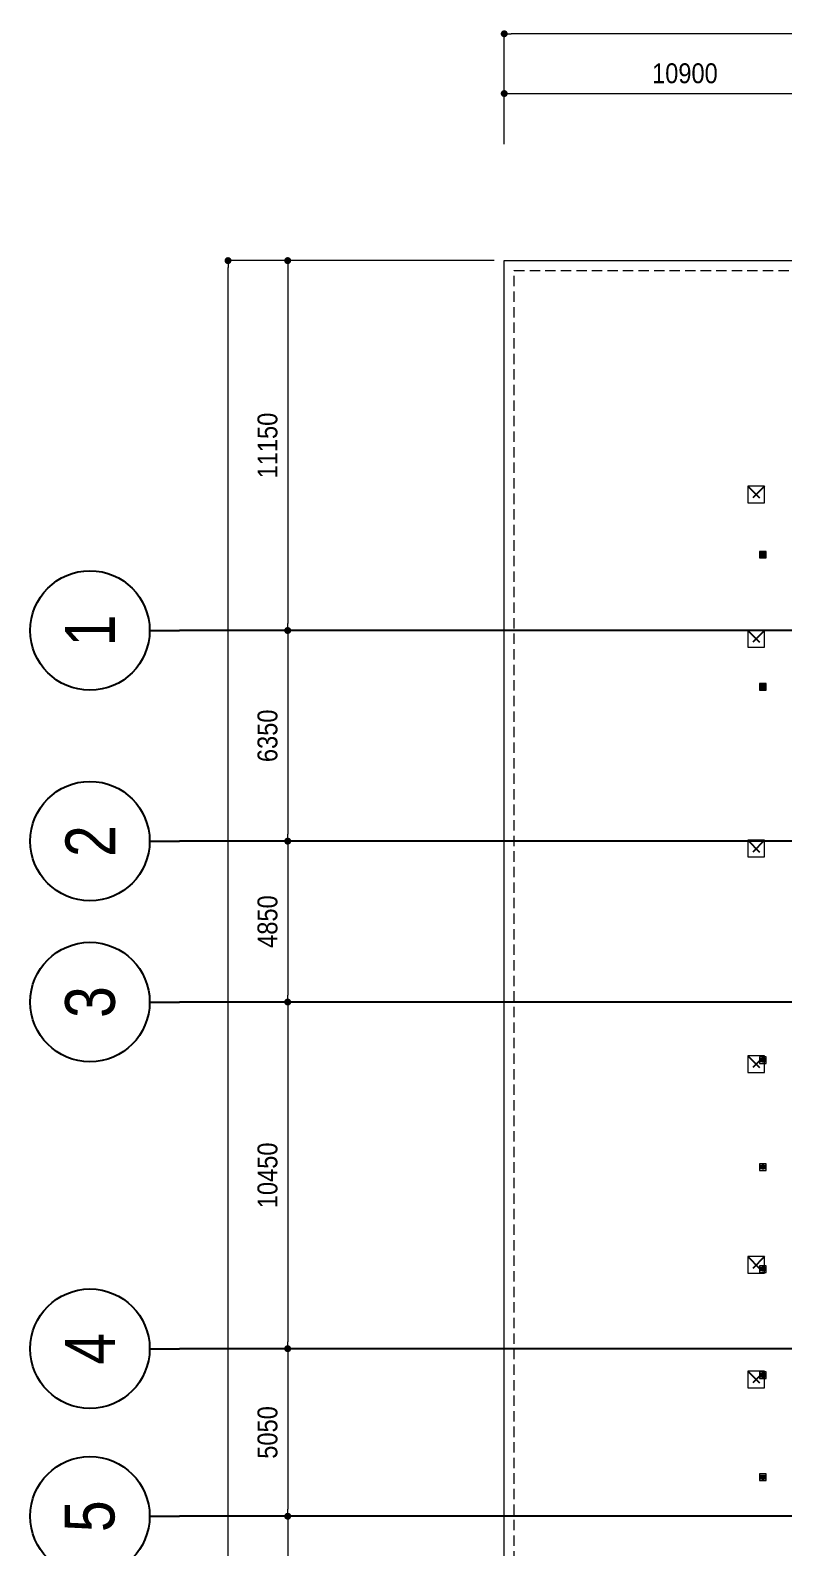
# Model space of a CAD drawing. Header units: millimetres. Extents: x -25197 to 555828, y -17247 to 174153.
# Drawn here: x 368139 to 390836, y 124632 to 170342 of the extents above; entities that cross this region are included whole.
import ezdxf
from ezdxf.enums import TextEntityAlignment as Align

# ---------------------------------------------------------------- set-up
doc = ezdxf.new("R2010")
doc.units = ezdxf.units.MM
doc.header["$LTSCALE"] = 250
for name, pattern in [('CHG_XX_Cot_Tang 1$0$CENTER', [20.2, 12.7, -2.5, 2.5, -2.5]), ('CHG_XX_Cot_Tang 1$0$CENTER2', [28.575, 19.05, -3.175, 3.175, -3.175]), ('CHG_XX_Cot_Tang 1$0$HIDDEN', [0.375, 0.25, -0.125]), ('CHG_XX_Cot_Tang 1$0$MB_Luoi truc$0$HTT Hidden 21', [3, 2, -1]), ('CHG_XX_Luoi truc$0$MB_Luoi truc$0$Center101', [13, 10, -1, 1, -1])]:
    doc.linetypes.add(name, pattern=pattern)
for name, color, linetype in [("CHG_XX_Cot_Tang 1$0$'S_Concrete_Center_1", 8, 'CHG_XX_Cot_Tang 1$0$CENTER2'), ("CHG_XX_Cot_Tang 1$0$'S_Steel_ Bold", 8, 'Continuous'), ('CHG_XX_Cot_Tang 1$0$cot 500 dung +850', 1, 'Continuous'), ('CHG_XX_Luoi truc$0$Grid', 34, 'Continuous'), ('CHG_XX_Luoi truc$0$Grid Line', 8, 'CHG_XX_Luoi truc$0$MB_Luoi truc$0$Center101')]:
    doc.layers.add(name, color=color, linetype=linetype)
for name, color, linetype, lineweight in [("CHG_XX_Cot_Tang 1$0$'S_Steel_Cont_2 Normal", 2, 'Continuous', 25), ("CHG_XX_Cot_Tang 1$0$'S_Steel_Cont_2 Normal_Plate", 150, 'Continuous', 15), ('CHG_XX_Cot_Tang 1$0$Cot thep', 51, 'Continuous', 15), ('CHG_XX_Cot_Tang 1$0$MB_Luoi truc$0$Dim 300', 1, 'Continuous', 5), ('CHG_XX_Cot_Tang 1$0$Net thay Tuong', 3, 'Continuous', 20), ('CHG_XX_Cot_Tang 1$0$NS-Pier', 150, 'Continuous', 9), ('CHG_XX_Cot_Tang 1$0$S_Concrete_Cont_2 Normal', 2, 'Continuous', 13), ('Net cat Tuong', 4, 'Continuous', 9)]:
    doc.layers.add(name, color=color, linetype=linetype, lineweight=lineweight)
doc.styles.add('CHG_XX_Cot_Tang 1$0$MB_Luoi truc$0$Arial_C', font='arial.ttf', dxfattribs={"width": 0.85})
doc.styles.add('CHG_XX_Luoi truc$0$MB_Luoi truc$0$Grid A-F$0$VNI-HelveCB', font='VHELVCB_0.TTF')
doc.dimstyles.new('CHG_XX_Cot_Tang 1$0$MB_Luoi truc$0$Dim 300 (A1-A2)', dxfattribs={"dimscale": 300, "dimtxt": 2, "dimasz": 0.7, "dimexe": 0, "dimexo": 1, "dimgap": 1, "dimtad": 1, "dimdec": 0, "dimzin": 12, "dimdsep": 46, "dimtxsty": 'CHG_XX_Cot_Tang 1$0$MB_Luoi truc$0$Arial_C', "dimblk": 'CHG_XX_Cot_Tang 1$0$MB_Luoi truc$0$_Dot', "dimcen": 1, "dimclrd": 256, "dimclre": 256, "dimclrt": 3, "dimadec": 0, "dimazin": 0, "dimtfac": 1, "dimtdec": 0, "dimtix": 1, "dimtmove": 2, "dimatfit": 3, "dimldrblk": 'CHG_XX_Cot_Tang 1$0$MB_Luoi truc$0$HTT Arrow 30', "dimfxl": 1, "dimtolj": 1, "dimtzin": 0, "dimarcsym": 0})

# ---------------------------------------------------------------- blocks, each defined once
blk = doc.blocks.new('*U2171')
at = {"layer": 'CHG_XX_Luoi truc$0$Grid', "lineweight": -2}
blk.add_line((0, 441), (0, 438), dxfattribs=at)
blk.add_circle((0, 447), 6, dxfattribs=at)
at = {"layer": 'CHG_XX_Luoi truc$0$Grid Line'}
blk.add_line((0, 0), (0, 438), dxfattribs=at)
at = {"layer": 'CHG_XX_Luoi truc$0$Grid', "lineweight": -2, "style": 'CHG_XX_Luoi truc$0$MB_Luoi truc$0$Grid A-F$0$VNI-HelveCB'}
for tag, p in [('GRIDSUB', (0, 447)), ('GRID', (0, -9))]:
    blk.add_attdef(tag, text='', height=5, dxfattribs=at).set_placement(p, align=Align.MIDDLE)
blk = doc.blocks.new('CHG_XX_Luoi truc')
at = {"layer": 'CHG_XX_Luoi truc$0$Grid'}
ref = blk.add_blockref('*U2171', (110703, 152250), dxfattribs=dict(at, xscale=300.0000000000013, yscale=300.0000000000013, zscale=300.0000000000013, rotation=90))
ref.add_attrib('GRIDSUB', '1', dxfattribs={"lineweight": -2, "height": 1500, "rotation": 90, "style": 'CHG_XX_Luoi truc$0$MB_Luoi truc$0$Grid A-F$0$VNI-HelveCB'}).set_placement((-23397, 152250), align=Align.MIDDLE)
ref = blk.add_blockref('*U2171', (110703, 145900), dxfattribs=dict(at, xscale=300.0000000000013, yscale=300.0000000000013, zscale=300.0000000000013, rotation=90))
ref.add_attrib('GRIDSUB', '2', dxfattribs={"lineweight": -2, "height": 1500, "rotation": 90, "style": 'CHG_XX_Luoi truc$0$MB_Luoi truc$0$Grid A-F$0$VNI-HelveCB'}).set_placement((-23397, 145900), align=Align.MIDDLE)
ref = blk.add_blockref('*U2171', (110703, 141050), dxfattribs=dict(at, xscale=300.0000000000013, yscale=300.0000000000013, zscale=300.0000000000013, rotation=90))
ref.add_attrib('GRIDSUB', '3', dxfattribs={"lineweight": -2, "height": 1500, "rotation": 90, "style": 'CHG_XX_Luoi truc$0$MB_Luoi truc$0$Grid A-F$0$VNI-HelveCB'}).set_placement((-23397, 141050), align=Align.MIDDLE)
ref = blk.add_blockref('*U2171', (110703, 130600), dxfattribs=dict(at, xscale=300.0000000000013, yscale=300.0000000000013, zscale=300.0000000000013, rotation=90))
ref.add_attrib('GRIDSUB', '4', dxfattribs={"lineweight": -2, "height": 1500, "rotation": 90, "style": 'CHG_XX_Luoi truc$0$MB_Luoi truc$0$Grid A-F$0$VNI-HelveCB'}).set_placement((-23397, 130600), align=Align.MIDDLE)
ref = blk.add_blockref('*U2171', (110703, 125550), dxfattribs=dict(at, xscale=300.0000000000013, yscale=300.0000000000013, zscale=300.0000000000013, rotation=90))
ref.add_attrib('GRIDSUB', '5', dxfattribs={"lineweight": -2, "height": 1500, "rotation": 90, "style": 'CHG_XX_Luoi truc$0$MB_Luoi truc$0$Grid A-F$0$VNI-HelveCB'}).set_placement((-23397, 125550), align=Align.MIDDLE)
blk = doc.blocks.new('CHG_XX_Cot_Tang 1$0$MB_Luoi truc$0$_Dot')
at = {"color": 0, "linetype": 'ByBlock', "lineweight": -2}
blk.add_line((-0.5, 0), (-1, 0), dxfattribs=at)
at = {"color": 0, "linetype": 'ByBlock', "const_width": 0.5}
blk.add_lwpolyline([(-0.25, 0, 1), (0.25, 0, 1)], format="xyb", close=True, dxfattribs=at)
blk = doc.blocks.new('*D2243')
at = {"layer": 'CHG_XX_Cot_Tang 1$0$MB_Luoi truc$0$Dim 300', "lineweight": -2, "transparency": 16777216}
for p, q in [((-10900, 166908), (-10900, 168437)), ((-10690, 168437), (-210, 168437)), ((0, 166908), (0, 168437))]:
    blk.add_line(p, q, dxfattribs=at)
at = {"layer": 'Defpoints', "color": 0, "transparency": 16777216}
for p in [(0, 168437), (-10900, 166608), (0, 166608)]:
    blk.add_point(p, dxfattribs=at)
at = {"layer": 'CHG_XX_Cot_Tang 1$0$MB_Luoi truc$0$Dim 300', "lineweight": -2, "transparency": 16777216, "xscale": 210, "yscale": 210, "zscale": 210, "rotation": 180}
blk.add_blockref('CHG_XX_Cot_Tang 1$0$MB_Luoi truc$0$_Dot', (-10900, 168437), dxfattribs=at)
at = {"layer": 'CHG_XX_Cot_Tang 1$0$MB_Luoi truc$0$Dim 300', "lineweight": -2, "transparency": 16777216, "xscale": 210, "yscale": 210, "zscale": 210}
blk.add_blockref('CHG_XX_Cot_Tang 1$0$MB_Luoi truc$0$_Dot', (0, 168437), dxfattribs=at)
at = {"layer": 'CHG_XX_Cot_Tang 1$0$MB_Luoi truc$0$Dim 300', "color": 3, "transparency": 16777216, "insert": (-5450, 169043), "char_height": 600, "attachment_point": 5, "style": 'CHG_XX_Cot_Tang 1$0$MB_Luoi truc$0$Arial_C'}
blk.add_mtext('\\A1;10900', dxfattribs=at)
blk = doc.blocks.new('CHG_XX_Cot_Tang 1$0$MB_Luoi truc$0$HTT Arrow 30')
blk.add_hatch(color=256).paths.add_polyline_path([(-2.5, 0.375), (-2.5, -0.375), (0, 0)])
at = {"color": 0, "linetype": 'ByBlock', "lineweight": -2}
for p, q in [((0, 0), (-2.5, 0.375)), ((-2.5, -0.375), (-2.5, 0.375)), ((0, 0), (-2.5, -0.375))]:
    blk.add_line(p, q, dxfattribs=at)
blk = doc.blocks.new('*D2256')
at = {"layer": 'CHG_XX_Cot_Tang 1$0$MB_Luoi truc$0$Dim 300', "lineweight": -2, "transparency": 16777216}
for p, q in [((-10900, 166908), (-10900, 170237)), ((105840, 170237), (-10690, 170237)), ((106050, 166908), (106050, 170237))]:
    blk.add_line(p, q, dxfattribs=at)
at = {"layer": 'Defpoints', "color": 0, "transparency": 16777216}
for p in [(-10900, 170237), (-10900, 166608), (106050, 166608)]:
    blk.add_point(p, dxfattribs=at)
at = {"layer": 'CHG_XX_Cot_Tang 1$0$MB_Luoi truc$0$Dim 300', "lineweight": -2, "transparency": 16777216, "xscale": 210, "yscale": 210, "zscale": 210, "rotation": 180}
blk.add_blockref('CHG_XX_Cot_Tang 1$0$MB_Luoi truc$0$_Dot', (-10900, 170237), dxfattribs=at)
at = {"layer": 'CHG_XX_Cot_Tang 1$0$MB_Luoi truc$0$Dim 300', "lineweight": -2, "transparency": 16777216, "xscale": 210, "yscale": 210, "zscale": 210}
blk.add_blockref('CHG_XX_Cot_Tang 1$0$MB_Luoi truc$0$_Dot', (106050, 170237), dxfattribs=at)
at = {"layer": 'CHG_XX_Cot_Tang 1$0$MB_Luoi truc$0$Dim 300', "color": 3, "transparency": 16777216, "insert": (47575, 170843), "char_height": 600, "attachment_point": 5, "style": 'CHG_XX_Cot_Tang 1$0$MB_Luoi truc$0$Arial_C'}
blk.add_mtext('\\A1;116950', dxfattribs=at)
blk = doc.blocks.new('*D2257')
at = {"layer": 'CHG_XX_Cot_Tang 1$0$MB_Luoi truc$0$Dim 300', "lineweight": -2, "transparency": 16777216}
for p, q in [((-11200, 163400), (-17432, 163400)), ((-17432, 163190), (-17432, 152460)), ((-11200, 152250), (-17432, 152250))]:
    blk.add_line(p, q, dxfattribs=at)
at = {"layer": 'Defpoints', "color": 0, "transparency": 16777216}
for p in [(-10900, 163400), (-17432, 152250), (-10900, 152250)]:
    blk.add_point(p, dxfattribs=at)
at = {"layer": 'CHG_XX_Cot_Tang 1$0$MB_Luoi truc$0$Dim 300', "lineweight": -2, "transparency": 16777216, "xscale": 210, "yscale": 210, "zscale": 210}
for p, rotation in [((-17432, 163400), 90), ((-17432, 152250), 270)]:
    blk.add_blockref('CHG_XX_Cot_Tang 1$0$MB_Luoi truc$0$_Dot', p, dxfattribs=dict(at, rotation=rotation))
at = {"layer": 'CHG_XX_Cot_Tang 1$0$MB_Luoi truc$0$Dim 300', "color": 3, "transparency": 16777216, "insert": (-18039, 157825), "char_height": 600, "attachment_point": 5, "rotation": 90, "style": 'CHG_XX_Cot_Tang 1$0$MB_Luoi truc$0$Arial_C'}
blk.add_mtext('\\A1;11150', dxfattribs=at)
blk = doc.blocks.new('*D2258')
at = {"layer": 'CHG_XX_Cot_Tang 1$0$MB_Luoi truc$0$Dim 300', "lineweight": -2, "transparency": 16777216}
for p, q in [((-11200, 152250), (-17432, 152250)), ((-17432, 152040), (-17432, 146110)), ((-11200, 145900), (-17432, 145900))]:
    blk.add_line(p, q, dxfattribs=at)
at = {"layer": 'Defpoints', "color": 0, "transparency": 16777216}
for p in [(-10900, 152250), (-17432, 145900), (-10900, 145900)]:
    blk.add_point(p, dxfattribs=at)
at = {"layer": 'CHG_XX_Cot_Tang 1$0$MB_Luoi truc$0$Dim 300', "lineweight": -2, "transparency": 16777216, "xscale": 210, "yscale": 210, "zscale": 210}
for p, rotation in [((-17432, 152250), 90), ((-17432, 145900), 270)]:
    blk.add_blockref('CHG_XX_Cot_Tang 1$0$MB_Luoi truc$0$_Dot', p, dxfattribs=dict(at, rotation=rotation))
at = {"layer": 'CHG_XX_Cot_Tang 1$0$MB_Luoi truc$0$Dim 300', "color": 3, "transparency": 16777216, "insert": (-18039, 149075), "char_height": 600, "attachment_point": 5, "rotation": 90, "style": 'CHG_XX_Cot_Tang 1$0$MB_Luoi truc$0$Arial_C'}
blk.add_mtext('\\A1;6350', dxfattribs=at)
blk = doc.blocks.new('*D2259')
at = {"layer": 'CHG_XX_Cot_Tang 1$0$MB_Luoi truc$0$Dim 300', "lineweight": -2, "transparency": 16777216}
for p, q in [((-11200, 145900), (-17432, 145900)), ((-17432, 145690), (-17432, 141260)), ((-11200, 141050), (-17432, 141050))]:
    blk.add_line(p, q, dxfattribs=at)
at = {"layer": 'Defpoints', "color": 0, "transparency": 16777216}
for p in [(-10900, 145900), (-17432, 141050), (-10900, 141050)]:
    blk.add_point(p, dxfattribs=at)
at = {"layer": 'CHG_XX_Cot_Tang 1$0$MB_Luoi truc$0$Dim 300', "lineweight": -2, "transparency": 16777216, "xscale": 210, "yscale": 210, "zscale": 210}
for p, rotation in [((-17432, 145900), 90), ((-17432, 141050), 270)]:
    blk.add_blockref('CHG_XX_Cot_Tang 1$0$MB_Luoi truc$0$_Dot', p, dxfattribs=dict(at, rotation=rotation))
at = {"layer": 'CHG_XX_Cot_Tang 1$0$MB_Luoi truc$0$Dim 300', "color": 3, "transparency": 16777216, "insert": (-18039, 143475), "char_height": 600, "attachment_point": 5, "rotation": 90, "style": 'CHG_XX_Cot_Tang 1$0$MB_Luoi truc$0$Arial_C'}
blk.add_mtext('\\A1;4850', dxfattribs=at)
blk = doc.blocks.new('*D2260')
at = {"layer": 'CHG_XX_Cot_Tang 1$0$MB_Luoi truc$0$Dim 300', "lineweight": -2, "transparency": 16777216}
for p, q in [((-11200, 141050), (-17432, 141050)), ((-17432, 140840), (-17432, 130810)), ((-11200, 130600), (-17432, 130600))]:
    blk.add_line(p, q, dxfattribs=at)
at = {"layer": 'Defpoints', "color": 0, "transparency": 16777216}
for p in [(-10900, 141050), (-17432, 130600), (-10900, 130600)]:
    blk.add_point(p, dxfattribs=at)
at = {"layer": 'CHG_XX_Cot_Tang 1$0$MB_Luoi truc$0$Dim 300', "lineweight": -2, "transparency": 16777216, "xscale": 210, "yscale": 210, "zscale": 210}
for p, rotation in [((-17432, 141050), 90), ((-17432, 130600), 270)]:
    blk.add_blockref('CHG_XX_Cot_Tang 1$0$MB_Luoi truc$0$_Dot', p, dxfattribs=dict(at, rotation=rotation))
at = {"layer": 'CHG_XX_Cot_Tang 1$0$MB_Luoi truc$0$Dim 300', "color": 3, "transparency": 16777216, "insert": (-18039, 135825), "char_height": 600, "attachment_point": 5, "rotation": 90, "style": 'CHG_XX_Cot_Tang 1$0$MB_Luoi truc$0$Arial_C'}
blk.add_mtext('\\A1;10450', dxfattribs=at)
blk = doc.blocks.new('*D2261')
at = {"layer": 'CHG_XX_Cot_Tang 1$0$MB_Luoi truc$0$Dim 300', "lineweight": -2, "transparency": 16777216}
for p, q in [((-11200, 130600), (-17432, 130600)), ((-17432, 130390), (-17432, 125760)), ((-11200, 125550), (-17432, 125550))]:
    blk.add_line(p, q, dxfattribs=at)
at = {"layer": 'Defpoints', "color": 0, "transparency": 16777216}
for p in [(-10900, 130600), (-17432, 125550), (-10900, 125550)]:
    blk.add_point(p, dxfattribs=at)
at = {"layer": 'CHG_XX_Cot_Tang 1$0$MB_Luoi truc$0$Dim 300', "lineweight": -2, "transparency": 16777216, "xscale": 210, "yscale": 210, "zscale": 210}
for p, rotation in [((-17432, 130600), 90), ((-17432, 125550), 270)]:
    blk.add_blockref('CHG_XX_Cot_Tang 1$0$MB_Luoi truc$0$_Dot', p, dxfattribs=dict(at, rotation=rotation))
at = {"layer": 'CHG_XX_Cot_Tang 1$0$MB_Luoi truc$0$Dim 300', "color": 3, "transparency": 16777216, "insert": (-18039, 128075), "char_height": 600, "attachment_point": 5, "rotation": 90, "style": 'CHG_XX_Cot_Tang 1$0$MB_Luoi truc$0$Arial_C'}
blk.add_mtext('\\A1;5050', dxfattribs=at)
blk = doc.blocks.new('*D2262')
at = {"layer": 'CHG_XX_Cot_Tang 1$0$MB_Luoi truc$0$Dim 300', "lineweight": -2, "transparency": 16777216}
for p, q in [((-11200, 125550), (-17432, 125550)), ((-17432, 125340), (-17432, 116360)), ((-11200, 116150), (-17432, 116150))]:
    blk.add_line(p, q, dxfattribs=at)
at = {"layer": 'Defpoints', "color": 0, "transparency": 16777216}
for p in [(-10900, 125550), (-17432, 116150), (-10900, 116150)]:
    blk.add_point(p, dxfattribs=at)
at = {"layer": 'CHG_XX_Cot_Tang 1$0$MB_Luoi truc$0$Dim 300', "lineweight": -2, "transparency": 16777216, "xscale": 210, "yscale": 210, "zscale": 210}
for p, rotation in [((-17432, 125550), 90), ((-17432, 116150), 270)]:
    blk.add_blockref('CHG_XX_Cot_Tang 1$0$MB_Luoi truc$0$_Dot', p, dxfattribs=dict(at, rotation=rotation))
at = {"layer": 'CHG_XX_Cot_Tang 1$0$MB_Luoi truc$0$Dim 300', "color": 3, "transparency": 16777216, "insert": (-18039, 120850), "char_height": 600, "attachment_point": 5, "rotation": 90, "style": 'CHG_XX_Cot_Tang 1$0$MB_Luoi truc$0$Arial_C'}
blk.add_mtext('\\A1;9400', dxfattribs=at)
blk = doc.blocks.new('*D2277')
at = {"layer": 'CHG_XX_Cot_Tang 1$0$MB_Luoi truc$0$Dim 300', "lineweight": -2, "transparency": 16777216}
for p, q in [((-11200, 163400), (-19232, 163400)), ((-19232, -8790), (-19232, 163190)), ((-11200, -9000), (-19232, -9000))]:
    blk.add_line(p, q, dxfattribs=at)
at = {"layer": 'Defpoints', "color": 0, "transparency": 16777216}
for p in [(-19232, 163400), (-10900, 163400), (-10900, -9000)]:
    blk.add_point(p, dxfattribs=at)
at = {"layer": 'CHG_XX_Cot_Tang 1$0$MB_Luoi truc$0$Dim 300', "lineweight": -2, "transparency": 16777216, "xscale": 210, "yscale": 210, "zscale": 210}
for p, rotation in [((-19232, 163400), 90), ((-19232, -9000), 270)]:
    blk.add_blockref('CHG_XX_Cot_Tang 1$0$MB_Luoi truc$0$_Dot', p, dxfattribs=dict(at, rotation=rotation))
at = {"layer": 'CHG_XX_Cot_Tang 1$0$MB_Luoi truc$0$Dim 300', "color": 3, "transparency": 16777216, "insert": (-19839, 77200), "char_height": 600, "attachment_point": 5, "rotation": 90, "style": 'CHG_XX_Cot_Tang 1$0$MB_Luoi truc$0$Arial_C'}
blk.add_mtext('\\A1;172400', dxfattribs=at)
blk = doc.blocks.new('CHG_XX_Cot_Tang 1$0$500x500')
at = {"color": 1, "linetype": 'CHG_XX_Cot_Tang 1$0$MB_Luoi truc$0$HTT Hidden 21'}
for p, q in [((250, 250), (-250, -250)), ((-250, 250), (250, -250))]:
    blk.add_line(p, q, dxfattribs=at)
at = {"layer": 'CHG_XX_Cot_Tang 1$0$NS-Pier', "color": 1}
blk.add_lwpolyline([(250, -250), (250, 250), (-250, 250), (-250, -250)], close=True, dxfattribs=at)
blk = doc.blocks.new('*U2301')
at = {"layer": "CHG_XX_Cot_Tang 1$0$'S_Steel_ Bold", "linetype": 'CHG_XX_Cot_Tang 1$0$CENTER', "ltscale": 0.05}
for p, q in [((-13, 0), (13, 0)), ((0, 13), (0, -13))]:
    blk.add_line(p, q, dxfattribs=at)
at = {"layer": "CHG_XX_Cot_Tang 1$0$'S_Steel_ Bold", "color": 1}
blk.add_circle((0, 0), 7, dxfattribs=at)
blk = doc.blocks.new('CHG_XX_Cot_Tang 1$0$A$C42BB3C5E')
at = {"color": 8, "linetype": 'CHG_XX_Cot_Tang 1$0$MB_Luoi truc$0$HTT Hidden 21'}
blk.add_lwpolyline([(-75, -113), (125, -113), (125, 87), (-75, 87)], close=True, dxfattribs=at)
at = {"layer": "CHG_XX_Cot_Tang 1$0$'S_Concrete_Center_1"}
for p, q in [((25, 63), (25, -88)), ((125, -13), (-83, -13))]:
    blk.add_line(p, q, dxfattribs=at)
at = {"layer": "CHG_XX_Cot_Tang 1$0$'S_Steel_Cont_2 Normal"}
blk.add_lwpolyline([(-37, -15, 0.414214), (-43, -21), (-43, -50), (-50, -50), (-50, 25), (-43, 25), (-43, -4, 0.414214), (-37, -10), (87, -10, 0.414214), (93, -4), (93, 25), (100, 25), (100, -50), (93, -50), (93, -21, 0.414214), (87, -15)], format="xyb", close=True, dxfattribs=at)
at = {"layer": "CHG_XX_Cot_Tang 1$0$'S_Steel_Cont_2 Normal_Plate"}
blk.add_lwpolyline([(115, 45), (115, -70), (-65, -70), (-65, 45)], close=True, dxfattribs=at)
at = {"layer": "CHG_XX_Cot_Tang 1$0$'S_Steel_ Bold"}
for p in [(-10, 20), (60, 20)]:
    blk.add_blockref('*U2301', p, dxfattribs=at)
at = {"layer": "CHG_XX_Cot_Tang 1$0$'S_Steel_ Bold", "xscale": -1, "rotation": 180}
for p in [(-10, -45), (60, -45)]:
    blk.add_blockref('*U2301', p, dxfattribs=at)
blk = doc.blocks.new('CHG_XX_Cot_Tang 1$0$net pergola')
at = {"layer": 'CHG_XX_Cot_Tang 1$0$Net thay Tuong'}
for p in [(-37543, 87813), (-37543, 84588), (-37543, 81513), (-37543, 78313), (-37543, 75238)]:
    blk.add_blockref('CHG_XX_Cot_Tang 1$0$A$C42BB3C5E', p, dxfattribs=at)
blk = doc.blocks.new('CHG_XX_Cot_Tang 1$0$cot thong gio')
at = {"layer": 'CHG_XX_Cot_Tang 1$0$S_Concrete_Cont_2 Normal', "color": 3, "ltscale": 0.8}
blk.add_lwpolyline([(-100, -70), (100, -70), (100, 130), (-100, 130)], close=True, dxfattribs=at)
blk.add_solid([(-100, 130), (-100, -70), (100, 130), (100, -70)], dxfattribs=at)
blk = doc.blocks.new('CHG_XX_Cot_Tang 1')
at = {"layer": 'CHG_XX_Cot_Tang 1$0$NS-Pier', "linetype": 'Continuous', "ltscale": 5}
blk.add_lwpolyline([(-300, 85450), (-10900, 85450), (-10900, 163400), (99639.2, 163400), (106050, 158254.3), (106050, -6022), (103575.5, -9000), (32350, -9000), (32350, 84050), (-300, 84050)], close=True, dxfattribs=at)
at = {"layer": 'CHG_XX_Cot_Tang 1$0$NS-Pier', "linetype": 'CHG_XX_Cot_Tang 1$0$HIDDEN', "ltscale": 5}
blk.add_lwpolyline([(32650, 84350), (0, 84350), (0, 85750), (-10600, 85750), (-10600, 163100), (99533.7, 163100), (105750, 158110.4), (105750, -5913.6), (103434.7, -8700), (32650, -8700), (32650, 84350), (32650, -8700), (103404.7, -8700)], dxfattribs=at)
at = {"layer": 'CHG_XX_Cot_Tang 1$0$cot 500 dung +850'}
for p in [(-3300, 156347.9), (-3300, 152000), (-3300, 145675), (-3298.6, 139177.7), (-3300, 133125), (-3300, 129675)]:
    blk.add_blockref('CHG_XX_Cot_Tang 1$0$500x500', p, dxfattribs=at)
at = {"layer": 'CHG_XX_Cot_Tang 1$0$Cot thep'}
blk.add_blockref('CHG_XX_Cot_Tang 1$0$net pergola', (34418.2, 51500), dxfattribs=at)
at = {"layer": 'CHG_XX_Cot_Tang 1$0$NS-Pier'}
blk.add_blockref('CHG_XX_Luoi truc', (0, 0), dxfattribs=at)
at = {"layer": 'CHG_XX_Cot_Tang 1$0$S_Concrete_Cont_2 Normal'}
for p in [(-3100, 154505.6), (-3100, 150520)]:
    blk.add_blockref('CHG_XX_Cot_Tang 1$0$cot thong gio', p, dxfattribs=at)
at = {"layer": 'CHG_XX_Cot_Tang 1$0$MB_Luoi truc$0$Dim 300'}
for base, p1, p2, picture, middle in [((-10900, 170237), (106050, 166608.3), (-10900, 166608.3), '*D2256', (47575, 170843.4)), ((0, 168437), (-10900, 166608.3), (0, 166608.3), '*D2243', (-5450, 169043.4))]:
    dim = blk.add_linear_dim(base=base, p1=p1, p2=p2, dimstyle='CHG_XX_Cot_Tang 1$0$MB_Luoi truc$0$Dim 300 (A1-A2)', dxfattribs=at)
    dim.commit()
    dim.dimension.update_dxf_attribs({"geometry": picture, "text_midpoint": middle})
for base, p1, p2, picture, middle in [((-19232.2, 163400), (-10900, -9000), (-10900, 163400), '*D2277', (-19838.5, 77200)), ((-17432.2, 152250), (-10900, 163400), (-10900, 152250), '*D2257', (-18038.5, 157825)), ((-17432.2, 145900), (-10900, 152250), (-10900, 145900), '*D2258', (-18038.7, 149075)), ((-17432.2, 141050), (-10900, 145900), (-10900, 141050), '*D2259', (-18038.5, 143475)), ((-17432.2, 130600), (-10900, 141050), (-10900, 130600), '*D2260', (-18038.5, 135825)), ((-17432.2, 125550), (-10900, 130600), (-10900, 125550), '*D2261', (-18038.5, 128075)), ((-17432.2, 116150), (-10900, 125550), (-10900, 116150), '*D2262', (-18038.5, 120850))]:
    dim = blk.add_linear_dim(base=base, p1=p1, p2=p2, angle=90, dimstyle='CHG_XX_Cot_Tang 1$0$MB_Luoi truc$0$Dim 300 (A1-A2)', dxfattribs=at)
    dim.commit()
    dim.dimension.update_dxf_attribs({"geometry": picture, "text_midpoint": middle})

msp = doc.modelspace()

# ---------------------------------------------------------------- block references
at = {"layer": 'Net cat Tuong'}
for name in ['CHG_XX_Luoi truc', 'CHG_XX_Cot_Tang 1', 'CHG_XX_Cot_Tang 1']:
    msp.add_blockref(name, (393336.05606, 0), dxfattribs=at)

doc.saveas('drawing.dxf')
